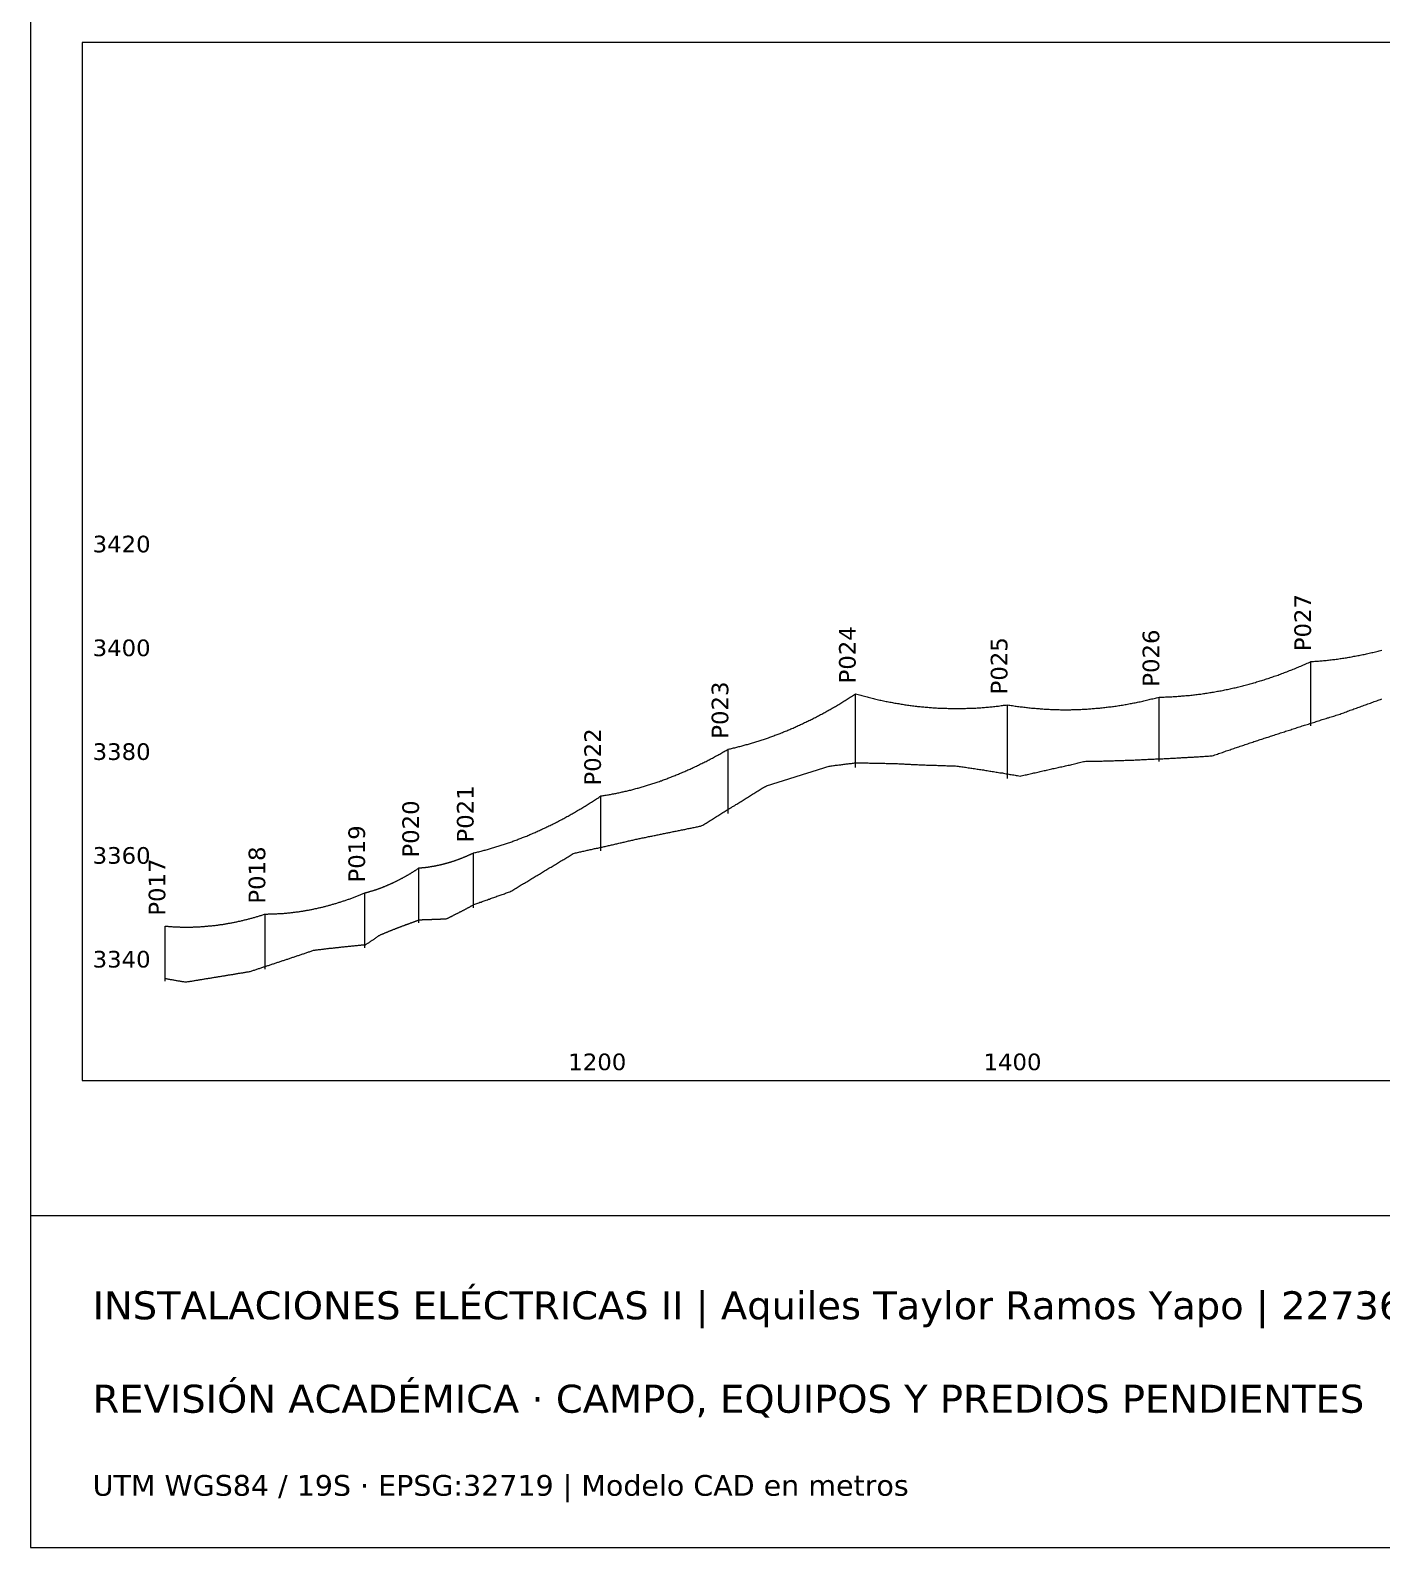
# Paper-space layout 'LP-06' of a CAD drawing. Header units: metres, sheet in millimetres. Extents: x 10 to 410, y 10 to 287.
# Drawn here: x 10 to 140.2, y 10 to 156.2 of the extents above; entities that cross this region are included whole.
import ezdxf

# ---------------------------------------------------------------- set-up
doc = ezdxf.new("R2010")
doc.units = ezdxf.units.M
for name, color, linetype, lineweight, true_color in [('ALERTA', 7, 'Continuous', 13, 0xc56b20), ('CABLE', 7, 'Continuous', 18, 0x087f8c), ('GRILLA', 7, 'Continuous', 13, 0xd2dce3), ('MARCO', 7, 'Continuous', 13, 0x163b55), ('POSTES', 7, 'Continuous', 13, 0x244c65), ('TERRENO', 7, 'Continuous', 13, 0x777777), ('TEXTO', 7, 'Continuous', 13, 0x163b55)]:
    doc.layers.add(name, color=color, linetype=linetype, lineweight=lineweight, true_color=true_color)
doc.styles.add('LP-TEXTO', font='DejaVuSans.ttf')

psp = doc.layouts.new('LP-06')

# ---------------------------------------------------------------- linework, layer by layer
at = {"layer": 'CABLE'}
for points in [[(118.76, 91.94), (118.88, 91.95), (119, 91.95), (119.12, 91.95), (119.24, 91.95), (119.37, 91.96), (119.49, 91.96), (119.61, 91.97), (119.73, 91.97), (119.85, 91.98), (119.97, 91.98), (120.1, 91.99), (120.22, 92), (120.34, 92), (120.46, 92.01), (120.58, 92.02), (120.71, 92.03), (120.83, 92.04), (120.95, 92.05), (121.07, 92.06), (121.19, 92.07), (121.32, 92.08), (121.44, 92.09), (121.56, 92.1), (121.68, 92.11), (121.8, 92.13), (121.92, 92.14), (122.05, 92.15), (122.17, 92.17), (122.29, 92.18), (122.41, 92.2), (122.53, 92.21), (122.66, 92.23), (122.78, 92.24), (122.9, 92.26), (123.02, 92.28), (123.14, 92.3), (123.26, 92.31), (123.39, 92.33), (123.51, 92.35), (123.63, 92.37), (123.75, 92.39), (123.87, 92.41), (124, 92.43), (124.12, 92.45), (124.24, 92.47), (124.36, 92.5), (124.48, 92.52), (124.6, 92.54), (124.73, 92.56), (124.85, 92.59), (124.97, 92.61), (125.09, 92.64), (125.21, 92.66), (125.34, 92.69), (125.46, 92.71), (125.58, 92.74), (125.7, 92.77), (125.82, 92.79), (125.95, 92.82), (126.07, 92.85), (126.19, 92.88), (126.31, 92.91), (126.43, 92.94), (126.55, 92.97), (126.68, 93), (126.8, 93.03), (126.92, 93.06), (127.04, 93.09), (127.16, 93.12), (127.29, 93.16), (127.41, 93.19), (127.53, 93.22), (127.65, 93.26), (127.77, 93.29), (127.89, 93.33), (128.02, 93.36), (128.14, 93.4), (128.26, 93.43), (128.38, 93.47), (128.5, 93.51), (128.63, 93.55), (128.75, 93.58), (128.87, 93.62), (128.99, 93.66), (129.11, 93.7), (129.24, 93.74), (129.36, 93.78), (129.48, 93.82), (129.6, 93.86), (129.72, 93.9), (129.84, 93.95), (129.97, 93.99), (130.09, 94.03), (130.21, 94.07), (130.33, 94.12), (130.45, 94.16), (130.58, 94.21), (130.7, 94.25), (130.82, 94.3), (130.94, 94.34), (131.06, 94.39), (131.18, 94.44), (131.31, 94.49), (131.43, 94.53), (131.55, 94.58), (131.67, 94.63), (131.79, 94.68), (131.92, 94.73), (132.04, 94.78), (132.16, 94.83), (132.28, 94.88), (132.4, 94.93), (132.53, 94.99), (132.65, 95.04), (132.77, 95.09), (132.89, 95.14), (133.01, 95.2), (133.13, 95.25), (133.26, 95.31), (133.38, 95.36)], [(133.38, 95.36), (133.5, 95.37), (133.62, 95.38), (133.74, 95.39), (133.87, 95.39), (133.99, 95.4), (134.11, 95.41), (134.23, 95.42), (134.35, 95.43), (134.47, 95.45), (134.6, 95.46), (134.72, 95.47), (134.84, 95.48), (134.96, 95.49), (135.08, 95.51), (135.21, 95.52), (135.33, 95.54), (135.45, 95.55), (135.57, 95.57), (135.69, 95.58), (135.82, 95.6), (135.94, 95.61), (136.06, 95.63), (136.18, 95.65), (136.3, 95.67), (136.42, 95.68), (136.55, 95.7), (136.67, 95.72), (136.79, 95.74), (136.91, 95.76), (137.03, 95.78), (137.16, 95.8), (137.28, 95.82), (137.4, 95.85), (137.52, 95.87), (137.64, 95.89), (137.76, 95.91), (137.89, 95.94), (138.01, 95.96), (138.13, 95.99), (138.25, 96.01), (138.37, 96.04), (138.5, 96.06), (138.62, 96.09), (138.74, 96.11), (138.86, 96.14), (138.98, 96.17), (139.11, 96.2), (139.23, 96.23), (139.35, 96.25), (139.47, 96.28), (139.59, 96.31), (139.71, 96.34), (139.84, 96.37), (139.96, 96.41), (140.08, 96.44), (140.2, 96.47)], [(77.24, 86.93), (77.35, 86.95), (77.45, 86.97), (77.55, 87), (77.65, 87.02), (77.75, 87.04), (77.86, 87.07), (77.96, 87.09), (78.06, 87.12), (78.16, 87.14), (78.27, 87.17), (78.37, 87.19), (78.47, 87.22), (78.57, 87.25), (78.67, 87.27), (78.78, 87.3), (78.88, 87.33), (78.98, 87.36), (79.08, 87.38), (79.19, 87.41), (79.29, 87.44), (79.39, 87.47), (79.49, 87.5), (79.59, 87.53), (79.7, 87.56), (79.8, 87.6), (79.9, 87.63), (80, 87.66), (80.11, 87.69), (80.21, 87.72), (80.31, 87.76), (80.41, 87.79), (80.51, 87.82), (80.62, 87.86), (80.72, 87.89), (80.82, 87.93), (80.92, 87.96), (81.03, 88), (81.13, 88.03), (81.23, 88.07), (81.33, 88.11), (81.43, 88.14), (81.54, 88.18), (81.64, 88.22), (81.74, 88.26), (81.84, 88.3), (81.95, 88.34), (82.05, 88.37), (82.15, 88.41), (82.25, 88.45), (82.36, 88.5), (82.46, 88.54), (82.56, 88.58), (82.66, 88.62), (82.76, 88.66), (82.87, 88.7), (82.97, 88.75), (83.07, 88.79), (83.17, 88.83), (83.28, 88.88), (83.38, 88.92), (83.48, 88.96), (83.58, 89.01), (83.68, 89.05), (83.79, 89.1), (83.89, 89.15), (83.99, 89.19), (84.09, 89.24), (84.2, 89.29), (84.3, 89.33), (84.4, 89.38), (84.5, 89.43), (84.6, 89.48), (84.71, 89.53), (84.81, 89.58), (84.91, 89.63), (85.01, 89.68), (85.12, 89.73), (85.22, 89.78), (85.32, 89.83), (85.42, 89.88), (85.52, 89.93), (85.63, 89.99), (85.73, 90.04), (85.83, 90.09), (85.93, 90.15), (86.04, 90.2), (86.14, 90.25), (86.24, 90.31), (86.34, 90.36), (86.45, 90.42), (86.55, 90.47), (86.65, 90.53), (86.75, 90.59), (86.85, 90.64), (86.96, 90.7), (87.06, 90.76), (87.16, 90.82), (87.26, 90.88), (87.37, 90.93), (87.47, 90.99), (87.57, 91.05), (87.67, 91.11), (87.77, 91.17), (87.88, 91.23), (87.98, 91.3), (88.08, 91.36), (88.18, 91.42), (88.29, 91.48), (88.39, 91.54), (88.49, 91.61), (88.59, 91.67), (88.69, 91.73), (88.8, 91.8), (88.9, 91.86), (89, 91.93), (89.1, 91.99), (89.21, 92.06), (89.31, 92.12), (89.41, 92.19), (89.51, 92.26)], [(89.51, 92.26), (89.63, 92.22), (89.76, 92.19), (89.88, 92.15), (90, 92.12), (90.12, 92.09), (90.24, 92.05), (90.37, 92.02), (90.49, 91.99), (90.61, 91.96), (90.73, 91.92), (90.85, 91.89), (90.97, 91.86), (91.1, 91.83), (91.22, 91.8), (91.34, 91.78), (91.46, 91.75), (91.58, 91.72), (91.71, 91.69), (91.83, 91.66), (91.95, 91.64), (92.07, 91.61), (92.19, 91.58), (92.31, 91.56), (92.44, 91.53), (92.56, 91.51), (92.68, 91.49), (92.8, 91.46), (92.92, 91.44), (93.05, 91.42), (93.17, 91.39), (93.29, 91.37), (93.41, 91.35), (93.53, 91.33), (93.66, 91.31), (93.78, 91.29), (93.9, 91.27), (94.02, 91.25), (94.14, 91.23), (94.26, 91.21), (94.39, 91.19), (94.51, 91.18), (94.63, 91.16), (94.75, 91.14), (94.87, 91.13), (95, 91.11), (95.12, 91.1), (95.24, 91.08), (95.36, 91.07), (95.48, 91.05), (95.6, 91.04), (95.73, 91.03), (95.85, 91.01), (95.97, 91), (96.09, 90.99), (96.21, 90.98), (96.34, 90.97), (96.46, 90.96), (96.58, 90.95), (96.7, 90.94), (96.82, 90.93), (96.95, 90.92), (97.07, 90.91), (97.19, 90.91), (97.31, 90.9), (97.43, 90.89), (97.55, 90.89), (97.68, 90.88), (97.8, 90.87), (97.92, 90.87), (98.04, 90.86), (98.16, 90.86), (98.29, 90.86), (98.41, 90.85), (98.53, 90.85), (98.65, 90.85), (98.77, 90.85), (98.89, 90.84), (99.02, 90.84), (99.14, 90.84), (99.26, 90.84), (99.38, 90.84), (99.5, 90.84), (99.63, 90.84), (99.75, 90.85), (99.87, 90.85), (99.99, 90.85), (100.11, 90.85), (100.24, 90.86), (100.36, 90.86), (100.48, 90.86), (100.6, 90.87), (100.72, 90.87), (100.84, 90.88), (100.97, 90.89), (101.09, 90.89), (101.21, 90.9), (101.33, 90.91), (101.45, 90.91), (101.58, 90.92), (101.7, 90.93), (101.82, 90.94), (101.94, 90.95), (102.06, 90.96), (102.18, 90.97), (102.31, 90.98), (102.43, 90.99), (102.55, 91), (102.67, 91.02), (102.79, 91.03), (102.92, 91.04), (103.04, 91.06), (103.16, 91.07), (103.28, 91.08), (103.4, 91.1), (103.53, 91.12), (103.65, 91.13), (103.77, 91.15), (103.89, 91.16), (104.01, 91.18), (104.13, 91.2)], [(104.13, 91.2), (104.26, 91.18), (104.38, 91.16), (104.5, 91.14), (104.62, 91.12), (104.74, 91.1), (104.87, 91.08), (104.99, 91.07), (105.11, 91.05), (105.23, 91.03), (105.35, 91.02), (105.47, 91), (105.6, 90.99), (105.72, 90.97), (105.84, 90.96), (105.96, 90.94), (106.08, 90.93), (106.21, 90.92), (106.33, 90.9), (106.45, 90.89), (106.57, 90.88), (106.69, 90.87), (106.82, 90.86), (106.94, 90.85), (107.06, 90.84), (107.18, 90.83), (107.3, 90.82), (107.42, 90.81), (107.55, 90.8), (107.67, 90.79), (107.79, 90.79), (107.91, 90.78), (108.03, 90.77), (108.16, 90.77), (108.28, 90.76), (108.4, 90.76), (108.52, 90.75), (108.64, 90.75), (108.76, 90.74), (108.89, 90.74), (109.01, 90.74), (109.13, 90.74), (109.25, 90.73), (109.37, 90.73), (109.5, 90.73), (109.62, 90.73), (109.74, 90.73), (109.86, 90.73), (109.98, 90.73), (110.1, 90.73), (110.23, 90.73), (110.35, 90.74), (110.47, 90.74), (110.59, 90.74), (110.71, 90.74), (110.84, 90.75), (110.96, 90.75), (111.08, 90.76), (111.2, 90.76), (111.32, 90.77), (111.45, 90.77), (111.57, 90.78), (111.69, 90.79), (111.81, 90.79), (111.93, 90.8), (112.05, 90.81), (112.18, 90.82), (112.3, 90.83), (112.42, 90.84), (112.54, 90.85), (112.66, 90.86), (112.79, 90.87), (112.91, 90.88), (113.03, 90.89), (113.15, 90.9), (113.27, 90.92), (113.39, 90.93), (113.52, 90.94), (113.64, 90.96), (113.76, 90.97), (113.88, 90.99), (114, 91), (114.13, 91.02), (114.25, 91.03), (114.37, 91.05), (114.49, 91.07), (114.61, 91.08), (114.74, 91.1), (114.86, 91.12), (114.98, 91.14), (115.1, 91.16), (115.22, 91.18), (115.34, 91.2), (115.47, 91.22), (115.59, 91.24), (115.71, 91.26), (115.83, 91.28), (115.95, 91.31), (116.08, 91.33), (116.2, 91.35), (116.32, 91.38), (116.44, 91.4), (116.56, 91.43), (116.68, 91.45), (116.81, 91.48), (116.93, 91.5), (117.05, 91.53), (117.17, 91.55), (117.29, 91.58), (117.42, 91.61), (117.54, 91.64), (117.66, 91.67), (117.78, 91.7), (117.9, 91.73), (118.03, 91.76), (118.15, 91.79), (118.27, 91.82), (118.39, 91.85), (118.51, 91.88), (118.63, 91.91), (118.76, 91.94)], [(64.97, 82.42), (65.08, 82.43), (65.18, 82.45), (65.28, 82.47), (65.38, 82.48), (65.48, 82.5), (65.59, 82.52), (65.69, 82.54), (65.79, 82.55), (65.89, 82.57), (66, 82.59), (66.1, 82.61), (66.2, 82.63), (66.3, 82.65), (66.4, 82.67), (66.51, 82.69), (66.61, 82.71), (66.71, 82.73), (66.81, 82.76), (66.92, 82.78), (67.02, 82.8), (67.12, 82.82), (67.22, 82.85), (67.32, 82.87), (67.43, 82.89), (67.53, 82.92), (67.63, 82.94), (67.73, 82.97), (67.84, 82.99), (67.94, 83.02), (68.04, 83.05), (68.14, 83.07), (68.25, 83.1), (68.35, 83.13), (68.45, 83.16), (68.55, 83.18), (68.65, 83.21), (68.76, 83.24), (68.86, 83.27), (68.96, 83.3), (69.06, 83.33), (69.17, 83.36), (69.27, 83.39), (69.37, 83.42), (69.47, 83.45), (69.57, 83.48), (69.68, 83.52), (69.78, 83.55), (69.88, 83.58), (69.98, 83.62), (70.09, 83.65), (70.19, 83.68), (70.29, 83.72), (70.39, 83.75), (70.49, 83.79), (70.6, 83.82), (70.7, 83.86), (70.8, 83.89), (70.9, 83.93), (71.01, 83.97), (71.11, 84.01), (71.21, 84.04), (71.31, 84.08), (71.41, 84.12), (71.52, 84.16), (71.62, 84.2), (71.72, 84.24), (71.82, 84.28), (71.93, 84.32), (72.03, 84.36), (72.13, 84.4), (72.23, 84.44), (72.34, 84.48), (72.44, 84.52), (72.54, 84.57), (72.64, 84.61), (72.74, 84.65), (72.85, 84.7), (72.95, 84.74), (73.05, 84.79), (73.15, 84.83), (73.26, 84.88), (73.36, 84.92), (73.46, 84.97), (73.56, 85.01), (73.66, 85.06), (73.77, 85.11), (73.87, 85.15), (73.97, 85.2), (74.07, 85.25), (74.18, 85.3), (74.28, 85.35), (74.38, 85.4), (74.48, 85.45), (74.58, 85.5), (74.69, 85.55), (74.79, 85.6), (74.89, 85.65), (74.99, 85.7), (75.1, 85.75), (75.2, 85.8), (75.3, 85.86), (75.4, 85.91), (75.5, 85.96), (75.61, 86.02), (75.71, 86.07), (75.81, 86.13), (75.91, 86.18), (76.02, 86.24), (76.12, 86.29), (76.22, 86.35), (76.32, 86.4), (76.42, 86.46), (76.53, 86.52), (76.63, 86.57), (76.73, 86.63), (76.83, 86.69), (76.94, 86.75), (77.04, 86.81), (77.14, 86.87), (77.24, 86.93)], [(52.7, 76.93), (52.81, 76.96), (52.91, 76.98), (53.01, 77), (53.11, 77.03), (53.21, 77.05), (53.32, 77.08), (53.42, 77.11), (53.52, 77.13), (53.62, 77.16), (53.73, 77.19), (53.83, 77.21), (53.93, 77.24), (54.03, 77.27), (54.14, 77.3), (54.24, 77.33), (54.34, 77.35), (54.44, 77.38), (54.54, 77.41), (54.65, 77.44), (54.75, 77.47), (54.85, 77.51), (54.95, 77.54), (55.06, 77.57), (55.16, 77.6), (55.26, 77.63), (55.36, 77.67), (55.46, 77.7), (55.57, 77.73), (55.67, 77.77), (55.77, 77.8), (55.87, 77.84), (55.98, 77.87), (56.08, 77.91), (56.18, 77.94), (56.28, 77.98), (56.38, 78.01), (56.49, 78.05), (56.59, 78.09), (56.69, 78.13), (56.79, 78.16), (56.9, 78.2), (57, 78.24), (57.1, 78.28), (57.2, 78.32), (57.3, 78.36), (57.41, 78.4), (57.51, 78.44), (57.61, 78.48), (57.71, 78.52), (57.82, 78.56), (57.92, 78.61), (58.02, 78.65), (58.12, 78.69), (58.23, 78.74), (58.33, 78.78), (58.43, 78.82), (58.53, 78.87), (58.63, 78.91), (58.74, 78.96), (58.84, 79), (58.94, 79.05), (59.04, 79.09), (59.15, 79.14), (59.25, 79.19), (59.35, 79.24), (59.45, 79.28), (59.55, 79.33), (59.66, 79.38), (59.76, 79.43), (59.86, 79.48), (59.96, 79.53), (60.07, 79.58), (60.17, 79.63), (60.27, 79.68), (60.37, 79.73), (60.47, 79.78), (60.58, 79.83), (60.68, 79.89), (60.78, 79.94), (60.88, 79.99), (60.99, 80.04), (61.09, 80.1), (61.19, 80.15), (61.29, 80.21), (61.39, 80.26), (61.5, 80.32), (61.6, 80.37), (61.7, 80.43), (61.8, 80.48), (61.91, 80.54), (62.01, 80.6), (62.11, 80.66), (62.21, 80.71), (62.31, 80.77), (62.42, 80.83), (62.52, 80.89), (62.62, 80.95), (62.72, 81.01), (62.83, 81.07), (62.93, 81.13), (63.03, 81.19), (63.13, 81.25), (63.24, 81.31), (63.34, 81.38), (63.44, 81.44), (63.54, 81.5), (63.64, 81.56), (63.75, 81.63), (63.85, 81.69), (63.95, 81.76), (64.05, 81.82), (64.16, 81.89), (64.26, 81.95), (64.36, 82.02), (64.46, 82.08), (64.56, 82.15), (64.67, 82.22), (64.77, 82.28), (64.87, 82.35), (64.97, 82.42)], [(47.44, 75.48), (47.49, 75.48), (47.53, 75.49), (47.57, 75.49), (47.62, 75.5), (47.66, 75.5), (47.71, 75.5), (47.75, 75.51), (47.79, 75.51), (47.84, 75.52), (47.88, 75.52), (47.92, 75.53), (47.97, 75.53), (48.01, 75.54), (48.06, 75.54), (48.1, 75.55), (48.14, 75.55), (48.19, 75.56), (48.23, 75.56), (48.28, 75.57), (48.32, 75.57), (48.36, 75.58), (48.41, 75.59), (48.45, 75.59), (48.49, 75.6), (48.54, 75.61), (48.58, 75.61), (48.63, 75.62), (48.67, 75.63), (48.71, 75.64), (48.76, 75.64), (48.8, 75.65), (48.85, 75.66), (48.89, 75.67), (48.93, 75.68), (48.98, 75.68), (49.02, 75.69), (49.06, 75.7), (49.11, 75.71), (49.15, 75.72), (49.2, 75.73), (49.24, 75.74), (49.28, 75.75), (49.33, 75.76), (49.37, 75.76), (49.42, 75.77), (49.46, 75.78), (49.5, 75.79), (49.55, 75.8), (49.59, 75.82), (49.63, 75.83), (49.68, 75.84), (49.72, 75.85), (49.77, 75.86), (49.81, 75.87), (49.85, 75.88), (49.9, 75.89), (49.94, 75.9), (49.99, 75.92), (50.03, 75.93), (50.07, 75.94), (50.12, 75.95), (50.16, 75.96), (50.2, 75.98), (50.25, 75.99), (50.29, 76), (50.34, 76.01), (50.38, 76.03), (50.42, 76.04), (50.47, 76.05), (50.51, 76.07), (50.56, 76.08), (50.6, 76.09), (50.64, 76.11), (50.69, 76.12), (50.73, 76.14), (50.77, 76.15), (50.82, 76.17), (50.86, 76.18), (50.91, 76.2), (50.95, 76.21), (50.99, 76.23), (51.04, 76.24), (51.08, 76.26), (51.13, 76.27), (51.17, 76.29), (51.21, 76.3), (51.26, 76.32), (51.3, 76.34), (51.34, 76.35), (51.39, 76.37), (51.43, 76.39), (51.48, 76.4), (51.52, 76.42), (51.56, 76.44), (51.61, 76.45), (51.65, 76.47), (51.7, 76.49), (51.74, 76.51), (51.78, 76.52), (51.83, 76.54), (51.87, 76.56), (51.91, 76.58), (51.96, 76.6), (52, 76.62), (52.05, 76.63), (52.09, 76.65), (52.13, 76.67), (52.18, 76.69), (52.22, 76.71), (52.27, 76.73), (52.31, 76.75), (52.35, 76.77), (52.4, 76.79), (52.44, 76.81), (52.48, 76.83), (52.53, 76.85), (52.57, 76.87), (52.62, 76.89), (52.66, 76.91), (52.7, 76.93)], [(42.24, 73.08), (42.29, 73.09), (42.33, 73.11), (42.37, 73.12), (42.42, 73.13), (42.46, 73.14), (42.5, 73.15), (42.55, 73.16), (42.59, 73.18), (42.63, 73.19), (42.68, 73.2), (42.72, 73.21), (42.76, 73.23), (42.81, 73.24), (42.85, 73.25), (42.89, 73.27), (42.94, 73.28), (42.98, 73.29), (43.02, 73.31), (43.07, 73.32), (43.11, 73.33), (43.15, 73.35), (43.2, 73.36), (43.24, 73.38), (43.28, 73.39), (43.33, 73.41), (43.37, 73.42), (43.41, 73.44), (43.46, 73.45), (43.5, 73.47), (43.54, 73.48), (43.59, 73.5), (43.63, 73.51), (43.67, 73.53), (43.72, 73.54), (43.76, 73.56), (43.8, 73.58), (43.85, 73.59), (43.89, 73.61), (43.93, 73.63), (43.98, 73.64), (44.02, 73.66), (44.06, 73.68), (44.11, 73.7), (44.15, 73.71), (44.19, 73.73), (44.24, 73.75), (44.28, 73.77), (44.32, 73.78), (44.37, 73.8), (44.41, 73.82), (44.45, 73.84), (44.5, 73.86), (44.54, 73.88), (44.58, 73.9), (44.63, 73.91), (44.67, 73.93), (44.71, 73.95), (44.76, 73.97), (44.8, 73.99), (44.84, 74.01), (44.89, 74.03), (44.93, 74.05), (44.97, 74.07), (45.02, 74.09), (45.06, 74.11), (45.1, 74.14), (45.15, 74.16), (45.19, 74.18), (45.23, 74.2), (45.28, 74.22), (45.32, 74.24), (45.36, 74.26), (45.41, 74.28), (45.45, 74.31), (45.49, 74.33), (45.54, 74.35), (45.58, 74.37), (45.62, 74.4), (45.67, 74.42), (45.71, 74.44), (45.75, 74.47), (45.8, 74.49), (45.84, 74.51), (45.88, 74.54), (45.93, 74.56), (45.97, 74.58), (46.01, 74.61), (46.06, 74.63), (46.1, 74.65), (46.14, 74.68), (46.19, 74.7), (46.23, 74.73), (46.27, 74.75), (46.32, 74.78), (46.36, 74.8), (46.4, 74.83), (46.45, 74.85), (46.49, 74.88), (46.53, 74.91), (46.58, 74.93), (46.62, 74.96), (46.66, 74.98), (46.71, 75.01), (46.75, 75.04), (46.79, 75.06), (46.84, 75.09), (46.88, 75.12), (46.92, 75.14), (46.97, 75.17), (47.01, 75.2), (47.05, 75.23), (47.1, 75.25), (47.14, 75.28), (47.18, 75.31), (47.23, 75.34), (47.27, 75.37), (47.31, 75.4), (47.36, 75.42), (47.4, 75.45), (47.44, 75.48)], [(32.63, 71.04), (32.71, 71.04), (32.79, 71.04), (32.87, 71.04), (32.95, 71.05), (33.03, 71.05), (33.11, 71.05), (33.19, 71.05), (33.27, 71.05), (33.35, 71.06), (33.43, 71.06), (33.51, 71.06), (33.59, 71.07), (33.67, 71.07), (33.75, 71.07), (33.83, 71.08), (33.91, 71.08), (33.99, 71.09), (34.07, 71.09), (34.15, 71.1), (34.23, 71.1), (34.31, 71.11), (34.39, 71.11), (34.48, 71.12), (34.56, 71.13), (34.64, 71.14), (34.72, 71.14), (34.8, 71.15), (34.88, 71.16), (34.96, 71.17), (35.04, 71.17), (35.12, 71.18), (35.2, 71.19), (35.28, 71.2), (35.36, 71.21), (35.44, 71.22), (35.52, 71.23), (35.6, 71.24), (35.68, 71.25), (35.76, 71.26), (35.84, 71.27), (35.92, 71.29), (36, 71.3), (36.08, 71.31), (36.16, 71.32), (36.24, 71.33), (36.32, 71.35), (36.4, 71.36), (36.48, 71.37), (36.56, 71.39), (36.64, 71.4), (36.72, 71.42), (36.8, 71.43), (36.88, 71.45), (36.96, 71.46), (37.04, 71.48), (37.12, 71.49), (37.2, 71.51), (37.28, 71.52), (37.36, 71.54), (37.44, 71.56), (37.52, 71.58), (37.6, 71.59), (37.68, 71.61), (37.76, 71.63), (37.84, 71.65), (37.92, 71.66), (38, 71.68), (38.08, 71.7), (38.16, 71.72), (38.24, 71.74), (38.32, 71.76), (38.4, 71.78), (38.48, 71.8), (38.56, 71.82), (38.64, 71.84), (38.72, 71.87), (38.8, 71.89), (38.88, 71.91), (38.96, 71.93), (39.04, 71.95), (39.12, 71.98), (39.2, 72), (39.28, 72.02), (39.36, 72.05), (39.44, 72.07), (39.52, 72.09), (39.6, 72.12), (39.68, 72.14), (39.76, 72.17), (39.84, 72.19), (39.92, 72.22), (40, 72.25), (40.08, 72.27), (40.16, 72.3), (40.24, 72.32), (40.32, 72.35), (40.4, 72.38), (40.48, 72.41), (40.56, 72.43), (40.64, 72.46), (40.72, 72.49), (40.8, 72.52), (40.88, 72.55), (40.96, 72.58), (41.04, 72.61), (41.12, 72.64), (41.2, 72.67), (41.28, 72.7), (41.36, 72.73), (41.44, 72.76), (41.52, 72.79), (41.6, 72.82), (41.68, 72.85), (41.76, 72.89), (41.84, 72.92), (41.92, 72.95), (42, 72.98), (42.08, 73.02), (42.16, 73.05), (42.24, 73.08)], [(23, 69.88), (23.08, 69.87), (23.16, 69.86), (23.24, 69.86), (23.32, 69.85), (23.4, 69.84), (23.48, 69.84), (23.56, 69.83), (23.64, 69.83), (23.72, 69.82), (23.8, 69.82), (23.88, 69.81), (23.96, 69.81), (24.04, 69.81), (24.12, 69.8), (24.2, 69.8), (24.28, 69.8), (24.36, 69.8), (24.44, 69.79), (24.53, 69.79), (24.61, 69.79), (24.69, 69.79), (24.77, 69.79), (24.85, 69.79), (24.93, 69.79), (25.01, 69.79), (25.09, 69.79), (25.17, 69.79), (25.25, 69.79), (25.33, 69.79), (25.41, 69.79), (25.49, 69.79), (25.57, 69.79), (25.65, 69.79), (25.73, 69.8), (25.81, 69.8), (25.89, 69.8), (25.97, 69.8), (26.05, 69.81), (26.13, 69.81), (26.21, 69.82), (26.29, 69.82), (26.37, 69.82), (26.45, 69.83), (26.53, 69.83), (26.61, 69.84), (26.69, 69.85), (26.77, 69.85), (26.85, 69.86), (26.93, 69.86), (27.01, 69.87), (27.09, 69.88), (27.17, 69.89), (27.25, 69.89), (27.33, 69.9), (27.42, 69.91), (27.5, 69.92), (27.58, 69.93), (27.66, 69.94), (27.74, 69.94), (27.82, 69.95), (27.9, 69.96), (27.98, 69.97), (28.06, 69.98), (28.14, 70), (28.22, 70.01), (28.3, 70.02), (28.38, 70.03), (28.46, 70.04), (28.54, 70.05), (28.62, 70.07), (28.7, 70.08), (28.78, 70.09), (28.86, 70.1), (28.94, 70.12), (29.02, 70.13), (29.1, 70.15), (29.18, 70.16), (29.26, 70.17), (29.34, 70.19), (29.42, 70.2), (29.5, 70.22), (29.58, 70.24), (29.66, 70.25), (29.74, 70.27), (29.82, 70.29), (29.9, 70.3), (29.98, 70.32), (30.06, 70.34), (30.14, 70.35), (30.22, 70.37), (30.31, 70.39), (30.39, 70.41), (30.47, 70.43), (30.55, 70.45), (30.63, 70.47), (30.71, 70.49), (30.79, 70.51), (30.87, 70.53), (30.95, 70.55), (31.03, 70.57), (31.11, 70.59), (31.19, 70.61), (31.27, 70.63), (31.35, 70.65), (31.43, 70.68), (31.51, 70.7), (31.59, 70.72), (31.67, 70.74), (31.75, 70.77), (31.83, 70.79), (31.91, 70.82), (31.99, 70.84), (32.07, 70.86), (32.15, 70.89), (32.23, 70.91), (32.31, 70.94), (32.39, 70.96), (32.47, 70.99), (32.55, 71.02), (32.63, 71.04)]]:
    psp.add_lwpolyline(points, dxfattribs=at)
at = {"layer": 'GRILLA'}
psp.add_lwpolyline([(15, 55), (287, 55), (287, 155), (15, 155)], close=True, dxfattribs=at)
at = {"layer": 'MARCO'}
psp.add_lwpolyline([(10, 10), (410, 10), (410, 287), (10, 287)], close=True, dxfattribs=at)
psp.add_lwpolyline([(10, 42), (410, 42)], dxfattribs=at)
at = {"layer": 'POSTES'}
for points in [[(133.38, 89.16), (133.38, 95.36)], [(89.51, 85.16), (89.51, 92.26)], [(104.13, 84.1), (104.13, 91.2)], [(118.76, 85.74), (118.76, 91.94)], [(77.24, 80.73), (77.24, 86.93)], [(64.97, 77.12), (64.97, 82.42)], [(52.7, 71.63), (52.7, 76.93)], [(47.44, 70.18), (47.44, 75.48)], [(42.24, 67.78), (42.24, 73.08)], [(32.63, 65.74), (32.63, 71.04)], [(23, 64.58), (23, 69.88)]]:
    psp.add_lwpolyline(points, dxfattribs=at)
at = {"layer": 'TERRENO'}
for points in [[(133.38, 89.43), (133.5, 89.47), (133.62, 89.5), (133.74, 89.54), (133.87, 89.58), (133.99, 89.62), (134.11, 89.66), (134.23, 89.7), (134.35, 89.74), (134.47, 89.77), (134.6, 89.81), (134.72, 89.85), (134.84, 89.89), (134.96, 89.93), (135.08, 89.96), (135.21, 90), (135.33, 90.04), (135.45, 90.08), (135.57, 90.12), (135.69, 90.15), (135.82, 90.19), (135.94, 90.23), (136.06, 90.27), (136.18, 90.31), (136.3, 90.35), (136.42, 90.4), (136.55, 90.44), (136.67, 90.49), (136.79, 90.53), (136.91, 90.58), (137.03, 90.62), (137.16, 90.67), (137.28, 90.71), (137.4, 90.76), (137.52, 90.8), (137.64, 90.84), (137.76, 90.89), (137.89, 90.93), (138.01, 90.98), (138.13, 91.02), (138.25, 91.07), (138.37, 91.11), (138.5, 91.15), (138.62, 91.2), (138.74, 91.24), (138.86, 91.29), (138.98, 91.33), (139.11, 91.37), (139.23, 91.42), (139.35, 91.46), (139.47, 91.51), (139.59, 91.55), (139.71, 91.59), (139.84, 91.64), (139.96, 91.68), (140.08, 91.72), (140.2, 91.77)], [(118.76, 86), (118.88, 86), (119, 86.01), (119.12, 86.01), (119.24, 86.02), (119.37, 86.02), (119.49, 86.03), (119.61, 86.04), (119.73, 86.04), (119.85, 86.05), (119.97, 86.05), (120.1, 86.06), (120.22, 86.07), (120.34, 86.07), (120.46, 86.08), (120.58, 86.09), (120.71, 86.09), (120.83, 86.1), (120.95, 86.11), (121.07, 86.11), (121.19, 86.12), (121.32, 86.13), (121.44, 86.13), (121.56, 86.14), (121.68, 86.15), (121.8, 86.16), (121.92, 86.16), (122.05, 86.17), (122.17, 86.18), (122.29, 86.18), (122.41, 86.19), (122.53, 86.2), (122.66, 86.21), (122.78, 86.21), (122.9, 86.22), (123.02, 86.23), (123.14, 86.24), (123.26, 86.25), (123.39, 86.25), (123.51, 86.26), (123.63, 86.27), (123.75, 86.28), (123.87, 86.29), (124, 86.33), (124.12, 86.37), (124.24, 86.42), (124.36, 86.46), (124.48, 86.5), (124.6, 86.54), (124.73, 86.58), (124.85, 86.62), (124.97, 86.67), (125.09, 86.71), (125.21, 86.75), (125.34, 86.79), (125.46, 86.83), (125.58, 86.87), (125.7, 86.91), (125.82, 86.95), (125.95, 87), (126.07, 87.04), (126.19, 87.08), (126.31, 87.12), (126.43, 87.16), (126.55, 87.2), (126.68, 87.24), (126.8, 87.28), (126.92, 87.32), (127.04, 87.36), (127.16, 87.4), (127.29, 87.45), (127.41, 87.49), (127.53, 87.53), (127.65, 87.57), (127.77, 87.61), (127.89, 87.65), (128.02, 87.69), (128.14, 87.73), (128.26, 87.77), (128.38, 87.81), (128.5, 87.85), (128.63, 87.89), (128.75, 87.93), (128.87, 87.97), (128.99, 88.01), (129.11, 88.05), (129.24, 88.09), (129.36, 88.13), (129.48, 88.17), (129.6, 88.21), (129.72, 88.25), (129.84, 88.29), (129.97, 88.33), (130.09, 88.37), (130.21, 88.41), (130.33, 88.45), (130.45, 88.49), (130.58, 88.53), (130.7, 88.57), (130.82, 88.61), (130.94, 88.65), (131.06, 88.69), (131.18, 88.73), (131.31, 88.77), (131.43, 88.8), (131.55, 88.84), (131.67, 88.88), (131.79, 88.92), (131.92, 88.96), (132.04, 89), (132.16, 89.04), (132.28, 89.08), (132.4, 89.12), (132.53, 89.16), (132.65, 89.2), (132.77, 89.23), (132.89, 89.27), (133.01, 89.31), (133.13, 89.35), (133.26, 89.39), (133.38, 89.43)], [(77.24, 81.13), (77.35, 81.2), (77.45, 81.26), (77.55, 81.32), (77.65, 81.39), (77.75, 81.45), (77.86, 81.51), (77.96, 81.58), (78.06, 81.64), (78.16, 81.7), (78.27, 81.77), (78.37, 81.83), (78.47, 81.9), (78.57, 81.96), (78.67, 82.02), (78.78, 82.09), (78.88, 82.15), (78.98, 82.21), (79.08, 82.28), (79.19, 82.34), (79.29, 82.4), (79.39, 82.47), (79.49, 82.53), (79.59, 82.6), (79.7, 82.66), (79.8, 82.72), (79.9, 82.79), (80, 82.85), (80.11, 82.91), (80.21, 82.98), (80.31, 83.04), (80.41, 83.11), (80.51, 83.17), (80.62, 83.23), (80.72, 83.3), (80.82, 83.34), (80.92, 83.39), (81.03, 83.42), (81.13, 83.45), (81.23, 83.49), (81.33, 83.52), (81.43, 83.55), (81.54, 83.58), (81.64, 83.61), (81.74, 83.65), (81.84, 83.68), (81.95, 83.71), (82.05, 83.74), (82.15, 83.77), (82.25, 83.8), (82.36, 83.84), (82.46, 83.87), (82.56, 83.9), (82.66, 83.93), (82.76, 83.96), (82.87, 84), (82.97, 84.03), (83.07, 84.06), (83.17, 84.09), (83.28, 84.12), (83.38, 84.16), (83.48, 84.19), (83.58, 84.22), (83.68, 84.25), (83.79, 84.28), (83.89, 84.32), (83.99, 84.35), (84.09, 84.38), (84.2, 84.41), (84.3, 84.45), (84.4, 84.48), (84.5, 84.51), (84.6, 84.54), (84.71, 84.57), (84.81, 84.61), (84.91, 84.64), (85.01, 84.67), (85.12, 84.7), (85.22, 84.74), (85.32, 84.77), (85.42, 84.8), (85.52, 84.83), (85.63, 84.86), (85.73, 84.9), (85.83, 84.93), (85.93, 84.96), (86.04, 84.99), (86.14, 85.03), (86.24, 85.06), (86.34, 85.09), (86.45, 85.12), (86.55, 85.16), (86.65, 85.19), (86.75, 85.22), (86.85, 85.25), (86.96, 85.28), (87.06, 85.3), (87.16, 85.31), (87.26, 85.33), (87.37, 85.34), (87.47, 85.35), (87.57, 85.37), (87.67, 85.38), (87.77, 85.39), (87.88, 85.41), (87.98, 85.42), (88.08, 85.43), (88.18, 85.45), (88.29, 85.46), (88.39, 85.47), (88.49, 85.49), (88.59, 85.5), (88.69, 85.51), (88.8, 85.52), (88.9, 85.54), (89, 85.55), (89.1, 85.56), (89.21, 85.58), (89.31, 85.59), (89.41, 85.6), (89.51, 85.62)], [(89.51, 85.62), (89.63, 85.62), (89.76, 85.61), (89.88, 85.61), (90, 85.61), (90.12, 85.61), (90.24, 85.6), (90.37, 85.6), (90.49, 85.6), (90.61, 85.6), (90.73, 85.6), (90.85, 85.59), (90.97, 85.59), (91.1, 85.59), (91.22, 85.59), (91.34, 85.58), (91.46, 85.58), (91.58, 85.58), (91.71, 85.58), (91.83, 85.58), (91.95, 85.57), (92.07, 85.57), (92.19, 85.57), (92.31, 85.57), (92.44, 85.56), (92.56, 85.56), (92.68, 85.56), (92.8, 85.56), (92.92, 85.56), (93.05, 85.55), (93.17, 85.55), (93.29, 85.54), (93.41, 85.54), (93.53, 85.53), (93.66, 85.52), (93.78, 85.52), (93.9, 85.51), (94.02, 85.51), (94.14, 85.5), (94.26, 85.49), (94.39, 85.49), (94.51, 85.48), (94.63, 85.48), (94.75, 85.47), (94.87, 85.46), (95, 85.46), (95.12, 85.45), (95.24, 85.45), (95.36, 85.44), (95.48, 85.44), (95.6, 85.43), (95.73, 85.43), (95.85, 85.42), (95.97, 85.42), (96.09, 85.41), (96.21, 85.41), (96.34, 85.4), (96.46, 85.4), (96.58, 85.39), (96.7, 85.39), (96.82, 85.38), (96.95, 85.38), (97.07, 85.37), (97.19, 85.37), (97.31, 85.37), (97.43, 85.36), (97.55, 85.36), (97.68, 85.35), (97.8, 85.35), (97.92, 85.35), (98.04, 85.34), (98.16, 85.34), (98.29, 85.33), (98.41, 85.33), (98.53, 85.33), (98.65, 85.32), (98.77, 85.32), (98.89, 85.31), (99.02, 85.31), (99.14, 85.31), (99.26, 85.3), (99.38, 85.29), (99.5, 85.27), (99.63, 85.25), (99.75, 85.23), (99.87, 85.21), (99.99, 85.2), (100.11, 85.18), (100.24, 85.16), (100.36, 85.14), (100.48, 85.12), (100.6, 85.1), (100.72, 85.09), (100.84, 85.07), (100.97, 85.05), (101.09, 85.03), (101.21, 85.01), (101.33, 84.99), (101.45, 84.97), (101.58, 84.96), (101.7, 84.94), (101.82, 84.92), (101.94, 84.9), (102.06, 84.88), (102.18, 84.86), (102.31, 84.84), (102.43, 84.82), (102.55, 84.8), (102.67, 84.78), (102.79, 84.76), (102.92, 84.74), (103.04, 84.72), (103.16, 84.7), (103.28, 84.68), (103.4, 84.66), (103.53, 84.64), (103.65, 84.63), (103.77, 84.61), (103.89, 84.58), (104.01, 84.56), (104.13, 84.54)], [(104.13, 84.54), (104.26, 84.52), (104.38, 84.5), (104.5, 84.48), (104.62, 84.46), (104.74, 84.44), (104.87, 84.42), (104.99, 84.4), (105.11, 84.38), (105.23, 84.36), (105.35, 84.34), (105.47, 84.36), (105.6, 84.38), (105.72, 84.41), (105.84, 84.44), (105.96, 84.46), (106.08, 84.49), (106.21, 84.52), (106.33, 84.55), (106.45, 84.58), (106.57, 84.61), (106.69, 84.63), (106.82, 84.66), (106.94, 84.69), (107.06, 84.72), (107.18, 84.75), (107.3, 84.77), (107.42, 84.8), (107.55, 84.83), (107.67, 84.86), (107.79, 84.88), (107.91, 84.91), (108.03, 84.94), (108.16, 84.97), (108.28, 84.99), (108.4, 85.02), (108.52, 85.05), (108.64, 85.07), (108.76, 85.1), (108.89, 85.13), (109.01, 85.15), (109.13, 85.18), (109.25, 85.21), (109.37, 85.23), (109.5, 85.26), (109.62, 85.29), (109.74, 85.31), (109.86, 85.34), (109.98, 85.37), (110.1, 85.4), (110.23, 85.43), (110.35, 85.46), (110.47, 85.49), (110.59, 85.52), (110.71, 85.55), (110.84, 85.58), (110.96, 85.61), (111.08, 85.64), (111.2, 85.67), (111.32, 85.7), (111.45, 85.73), (111.57, 85.74), (111.69, 85.76), (111.81, 85.76), (111.93, 85.76), (112.05, 85.76), (112.18, 85.76), (112.3, 85.77), (112.42, 85.77), (112.54, 85.77), (112.66, 85.77), (112.79, 85.77), (112.91, 85.78), (113.03, 85.78), (113.15, 85.78), (113.27, 85.78), (113.39, 85.79), (113.52, 85.79), (113.64, 85.79), (113.76, 85.8), (113.88, 85.8), (114, 85.8), (114.13, 85.81), (114.25, 85.81), (114.37, 85.81), (114.49, 85.82), (114.61, 85.82), (114.74, 85.82), (114.86, 85.83), (114.98, 85.83), (115.1, 85.84), (115.22, 85.84), (115.34, 85.84), (115.47, 85.85), (115.59, 85.85), (115.71, 85.86), (115.83, 85.86), (115.95, 85.87), (116.08, 85.87), (116.2, 85.88), (116.32, 85.88), (116.44, 85.89), (116.56, 85.89), (116.68, 85.9), (116.81, 85.9), (116.93, 85.91), (117.05, 85.92), (117.17, 85.92), (117.29, 85.93), (117.42, 85.93), (117.54, 85.94), (117.66, 85.95), (117.78, 85.95), (117.9, 85.96), (118.03, 85.96), (118.15, 85.97), (118.27, 85.97), (118.39, 85.98), (118.51, 85.98), (118.63, 85.99), (118.76, 86)], [(64.97, 77.47), (65.08, 77.49), (65.18, 77.52), (65.28, 77.54), (65.38, 77.56), (65.48, 77.59), (65.59, 77.61), (65.69, 77.63), (65.79, 77.66), (65.89, 77.68), (66, 77.7), (66.1, 77.72), (66.2, 77.75), (66.3, 77.77), (66.4, 77.79), (66.51, 77.82), (66.61, 77.84), (66.71, 77.86), (66.81, 77.89), (66.92, 77.91), (67.02, 77.93), (67.12, 77.96), (67.22, 77.98), (67.32, 78), (67.43, 78.03), (67.53, 78.05), (67.63, 78.08), (67.73, 78.1), (67.84, 78.12), (67.94, 78.15), (68.04, 78.17), (68.14, 78.19), (68.25, 78.22), (68.35, 78.24), (68.45, 78.26), (68.55, 78.29), (68.65, 78.31), (68.76, 78.33), (68.86, 78.35), (68.96, 78.37), (69.06, 78.39), (69.17, 78.41), (69.27, 78.43), (69.37, 78.45), (69.47, 78.48), (69.57, 78.5), (69.68, 78.52), (69.78, 78.54), (69.88, 78.56), (69.98, 78.58), (70.09, 78.6), (70.19, 78.62), (70.29, 78.64), (70.39, 78.66), (70.49, 78.68), (70.6, 78.7), (70.7, 78.73), (70.8, 78.75), (70.9, 78.77), (71.01, 78.79), (71.11, 78.81), (71.21, 78.83), (71.31, 78.85), (71.41, 78.87), (71.52, 78.89), (71.62, 78.91), (71.72, 78.93), (71.82, 78.95), (71.93, 78.98), (72.03, 79), (72.13, 79.02), (72.23, 79.04), (72.34, 79.06), (72.44, 79.08), (72.54, 79.1), (72.64, 79.12), (72.74, 79.14), (72.85, 79.16), (72.95, 79.18), (73.05, 79.2), (73.15, 79.23), (73.26, 79.25), (73.36, 79.27), (73.46, 79.29), (73.56, 79.31), (73.66, 79.33), (73.77, 79.35), (73.87, 79.37), (73.97, 79.39), (74.07, 79.41), (74.18, 79.43), (74.28, 79.45), (74.38, 79.48), (74.48, 79.5), (74.58, 79.52), (74.69, 79.56), (74.79, 79.61), (74.89, 79.67), (74.99, 79.74), (75.1, 79.8), (75.2, 79.86), (75.3, 79.93), (75.4, 79.99), (75.5, 80.05), (75.61, 80.12), (75.71, 80.18), (75.81, 80.24), (75.91, 80.31), (76.02, 80.37), (76.12, 80.43), (76.22, 80.5), (76.32, 80.56), (76.42, 80.62), (76.53, 80.69), (76.63, 80.75), (76.73, 80.81), (76.83, 80.88), (76.94, 80.94), (77.04, 81.01), (77.14, 81.07), (77.24, 81.13)], [(52.7, 71.95), (52.81, 71.99), (52.91, 72.02), (53.01, 72.06), (53.11, 72.09), (53.21, 72.13), (53.32, 72.17), (53.42, 72.2), (53.52, 72.24), (53.62, 72.28), (53.73, 72.31), (53.83, 72.35), (53.93, 72.39), (54.03, 72.42), (54.14, 72.46), (54.24, 72.49), (54.34, 72.53), (54.44, 72.57), (54.54, 72.6), (54.65, 72.64), (54.75, 72.68), (54.85, 72.71), (54.95, 72.75), (55.06, 72.78), (55.16, 72.82), (55.26, 72.86), (55.36, 72.89), (55.46, 72.93), (55.57, 72.96), (55.67, 73), (55.77, 73.04), (55.87, 73.07), (55.98, 73.11), (56.08, 73.15), (56.18, 73.18), (56.28, 73.24), (56.38, 73.29), (56.49, 73.35), (56.59, 73.41), (56.69, 73.48), (56.79, 73.54), (56.9, 73.6), (57, 73.66), (57.1, 73.72), (57.2, 73.78), (57.3, 73.85), (57.41, 73.91), (57.51, 73.97), (57.61, 74.03), (57.71, 74.09), (57.82, 74.15), (57.92, 74.22), (58.02, 74.28), (58.12, 74.34), (58.23, 74.4), (58.33, 74.46), (58.43, 74.52), (58.53, 74.59), (58.63, 74.65), (58.74, 74.71), (58.84, 74.77), (58.94, 74.83), (59.04, 74.89), (59.15, 74.95), (59.25, 75.02), (59.35, 75.08), (59.45, 75.14), (59.55, 75.2), (59.66, 75.26), (59.76, 75.32), (59.86, 75.39), (59.96, 75.45), (60.07, 75.51), (60.17, 75.57), (60.27, 75.63), (60.37, 75.69), (60.47, 75.76), (60.58, 75.82), (60.68, 75.88), (60.78, 75.94), (60.88, 76), (60.99, 76.06), (61.09, 76.12), (61.19, 76.19), (61.29, 76.25), (61.39, 76.31), (61.5, 76.37), (61.6, 76.43), (61.7, 76.49), (61.8, 76.56), (61.91, 76.62), (62.01, 76.68), (62.11, 76.74), (62.21, 76.8), (62.31, 76.86), (62.42, 76.9), (62.52, 76.93), (62.62, 76.95), (62.72, 76.98), (62.83, 77), (62.93, 77.02), (63.03, 77.04), (63.13, 77.07), (63.24, 77.09), (63.34, 77.11), (63.44, 77.13), (63.54, 77.16), (63.64, 77.18), (63.75, 77.2), (63.85, 77.22), (63.95, 77.25), (64.05, 77.27), (64.16, 77.29), (64.26, 77.31), (64.36, 77.34), (64.46, 77.36), (64.56, 77.38), (64.67, 77.4), (64.77, 77.43), (64.87, 77.45), (64.97, 77.47)], [(47.44, 70.48), (47.49, 70.48), (47.53, 70.48), (47.57, 70.49), (47.62, 70.49), (47.66, 70.49), (47.71, 70.49), (47.75, 70.49), (47.79, 70.5), (47.84, 70.5), (47.88, 70.5), (47.92, 70.5), (47.97, 70.5), (48.01, 70.51), (48.06, 70.51), (48.1, 70.51), (48.14, 70.51), (48.19, 70.51), (48.23, 70.52), (48.28, 70.52), (48.32, 70.52), (48.36, 70.52), (48.41, 70.52), (48.45, 70.53), (48.49, 70.53), (48.54, 70.53), (48.58, 70.53), (48.63, 70.53), (48.67, 70.53), (48.71, 70.54), (48.76, 70.54), (48.8, 70.54), (48.85, 70.54), (48.89, 70.54), (48.93, 70.54), (48.98, 70.55), (49.02, 70.55), (49.06, 70.55), (49.11, 70.55), (49.15, 70.55), (49.2, 70.55), (49.24, 70.56), (49.28, 70.56), (49.33, 70.56), (49.37, 70.56), (49.42, 70.56), (49.46, 70.56), (49.5, 70.56), (49.55, 70.57), (49.59, 70.57), (49.63, 70.57), (49.68, 70.57), (49.72, 70.57), (49.77, 70.57), (49.81, 70.57), (49.85, 70.57), (49.9, 70.58), (49.94, 70.58), (49.99, 70.58), (50.03, 70.58), (50.07, 70.58), (50.12, 70.6), (50.16, 70.62), (50.2, 70.64), (50.25, 70.66), (50.29, 70.69), (50.34, 70.71), (50.38, 70.73), (50.42, 70.75), (50.47, 70.77), (50.51, 70.8), (50.56, 70.82), (50.6, 70.84), (50.64, 70.86), (50.69, 70.88), (50.73, 70.91), (50.77, 70.93), (50.82, 70.95), (50.86, 70.97), (50.91, 70.99), (50.95, 71.02), (50.99, 71.04), (51.04, 71.06), (51.08, 71.08), (51.13, 71.1), (51.17, 71.13), (51.21, 71.15), (51.26, 71.17), (51.3, 71.19), (51.34, 71.21), (51.39, 71.24), (51.43, 71.26), (51.48, 71.28), (51.52, 71.3), (51.56, 71.32), (51.61, 71.35), (51.65, 71.37), (51.7, 71.39), (51.74, 71.41), (51.78, 71.44), (51.83, 71.46), (51.87, 71.48), (51.91, 71.51), (51.96, 71.53), (52, 71.55), (52.05, 71.58), (52.09, 71.6), (52.13, 71.63), (52.18, 71.65), (52.22, 71.67), (52.27, 71.7), (52.31, 71.72), (52.35, 71.75), (52.4, 71.77), (52.44, 71.79), (52.48, 71.82), (52.53, 71.84), (52.57, 71.86), (52.62, 71.89), (52.66, 71.91), (52.7, 71.93)], [(42.24, 68.05), (42.29, 68.08), (42.33, 68.1), (42.37, 68.13), (42.42, 68.16), (42.46, 68.19), (42.5, 68.22), (42.55, 68.25), (42.59, 68.28), (42.63, 68.31), (42.68, 68.33), (42.72, 68.36), (42.76, 68.39), (42.81, 68.42), (42.85, 68.45), (42.89, 68.48), (42.94, 68.51), (42.98, 68.54), (43.02, 68.57), (43.07, 68.6), (43.11, 68.63), (43.15, 68.66), (43.2, 68.69), (43.24, 68.72), (43.28, 68.75), (43.33, 68.78), (43.37, 68.81), (43.41, 68.84), (43.46, 68.87), (43.5, 68.9), (43.54, 68.93), (43.59, 68.96), (43.63, 68.99), (43.67, 69.02), (43.72, 69.04), (43.76, 69.06), (43.8, 69.08), (43.85, 69.09), (43.89, 69.11), (43.93, 69.13), (43.98, 69.15), (44.02, 69.17), (44.06, 69.18), (44.11, 69.2), (44.15, 69.22), (44.19, 69.24), (44.24, 69.25), (44.28, 69.27), (44.32, 69.29), (44.37, 69.31), (44.41, 69.33), (44.45, 69.34), (44.5, 69.36), (44.54, 69.38), (44.58, 69.4), (44.63, 69.41), (44.67, 69.43), (44.71, 69.45), (44.76, 69.47), (44.8, 69.48), (44.84, 69.5), (44.89, 69.52), (44.93, 69.53), (44.97, 69.55), (45.02, 69.57), (45.06, 69.59), (45.1, 69.6), (45.15, 69.62), (45.19, 69.64), (45.23, 69.65), (45.28, 69.67), (45.32, 69.69), (45.36, 69.7), (45.41, 69.72), (45.45, 69.74), (45.49, 69.75), (45.54, 69.77), (45.58, 69.79), (45.62, 69.8), (45.67, 69.82), (45.71, 69.84), (45.75, 69.85), (45.8, 69.87), (45.84, 69.89), (45.88, 69.9), (45.93, 69.92), (45.97, 69.94), (46.01, 69.95), (46.06, 69.97), (46.1, 69.98), (46.14, 70), (46.19, 70.02), (46.23, 70.03), (46.27, 70.05), (46.32, 70.06), (46.36, 70.08), (46.4, 70.1), (46.45, 70.11), (46.49, 70.13), (46.53, 70.14), (46.58, 70.16), (46.62, 70.18), (46.66, 70.19), (46.71, 70.21), (46.75, 70.22), (46.79, 70.24), (46.84, 70.25), (46.88, 70.27), (46.92, 70.29), (46.97, 70.3), (47.01, 70.32), (47.05, 70.33), (47.1, 70.35), (47.14, 70.36), (47.18, 70.38), (47.23, 70.39), (47.27, 70.41), (47.31, 70.42), (47.36, 70.44), (47.4, 70.45), (47.44, 70.47)], [(32.63, 65.99), (32.71, 66.02), (32.79, 66.04), (32.87, 66.07), (32.95, 66.1), (33.03, 66.12), (33.11, 66.15), (33.19, 66.18), (33.27, 66.2), (33.35, 66.23), (33.43, 66.26), (33.51, 66.28), (33.59, 66.31), (33.67, 66.34), (33.75, 66.37), (33.83, 66.39), (33.91, 66.42), (33.99, 66.45), (34.07, 66.47), (34.15, 66.5), (34.23, 66.53), (34.31, 66.55), (34.39, 66.58), (34.48, 66.61), (34.56, 66.63), (34.64, 66.66), (34.72, 66.69), (34.8, 66.71), (34.88, 66.74), (34.96, 66.77), (35.04, 66.8), (35.12, 66.82), (35.2, 66.85), (35.28, 66.88), (35.36, 66.9), (35.44, 66.93), (35.52, 66.96), (35.6, 66.98), (35.68, 67.01), (35.76, 67.04), (35.84, 67.06), (35.92, 67.09), (36, 67.12), (36.08, 67.14), (36.16, 67.17), (36.24, 67.2), (36.32, 67.22), (36.4, 67.25), (36.48, 67.28), (36.56, 67.31), (36.64, 67.33), (36.72, 67.36), (36.8, 67.39), (36.88, 67.41), (36.96, 67.44), (37.04, 67.47), (37.12, 67.49), (37.2, 67.52), (37.28, 67.55), (37.36, 67.56), (37.44, 67.57), (37.52, 67.58), (37.6, 67.59), (37.68, 67.6), (37.76, 67.61), (37.84, 67.62), (37.92, 67.63), (38, 67.64), (38.08, 67.65), (38.16, 67.66), (38.24, 67.67), (38.32, 67.68), (38.4, 67.69), (38.48, 67.7), (38.56, 67.71), (38.64, 67.72), (38.72, 67.73), (38.8, 67.74), (38.88, 67.74), (38.96, 67.75), (39.04, 67.76), (39.12, 67.77), (39.2, 67.78), (39.28, 67.79), (39.36, 67.8), (39.44, 67.81), (39.52, 67.82), (39.6, 67.83), (39.68, 67.83), (39.76, 67.84), (39.84, 67.85), (39.92, 67.86), (40, 67.87), (40.08, 67.88), (40.16, 67.89), (40.24, 67.89), (40.32, 67.9), (40.4, 67.91), (40.48, 67.92), (40.56, 67.93), (40.64, 67.94), (40.72, 67.94), (40.8, 67.95), (40.88, 67.96), (40.96, 67.97), (41.04, 67.98), (41.12, 67.98), (41.2, 67.99), (41.28, 68), (41.36, 68.01), (41.44, 68.02), (41.52, 68.02), (41.6, 68.03), (41.68, 68.04), (41.76, 68.05), (41.84, 68.05), (41.92, 68.06), (42, 68.07), (42.08, 68.08), (42.16, 68.08), (42.24, 68.09)], [(23, 64.84), (23.08, 64.82), (23.16, 64.81), (23.24, 64.79), (23.32, 64.78), (23.4, 64.77), (23.48, 64.75), (23.56, 64.74), (23.64, 64.72), (23.72, 64.71), (23.8, 64.69), (23.88, 64.68), (23.96, 64.67), (24.04, 64.65), (24.12, 64.64), (24.2, 64.62), (24.28, 64.61), (24.36, 64.6), (24.44, 64.58), (24.53, 64.57), (24.61, 64.55), (24.69, 64.54), (24.77, 64.53), (24.85, 64.51), (24.93, 64.5), (25.01, 64.51), (25.09, 64.51), (25.17, 64.53), (25.25, 64.54), (25.33, 64.55), (25.41, 64.57), (25.49, 64.58), (25.57, 64.59), (25.65, 64.61), (25.73, 64.62), (25.81, 64.63), (25.89, 64.65), (25.97, 64.66), (26.05, 64.67), (26.13, 64.68), (26.21, 64.7), (26.29, 64.71), (26.37, 64.72), (26.45, 64.74), (26.53, 64.75), (26.61, 64.76), (26.69, 64.78), (26.77, 64.79), (26.85, 64.8), (26.93, 64.82), (27.01, 64.83), (27.09, 64.84), (27.17, 64.85), (27.25, 64.87), (27.33, 64.88), (27.42, 64.89), (27.5, 64.91), (27.58, 64.92), (27.66, 64.93), (27.74, 64.95), (27.82, 64.96), (27.9, 64.97), (27.98, 64.99), (28.06, 65), (28.14, 65.01), (28.22, 65.03), (28.3, 65.04), (28.38, 65.05), (28.46, 65.06), (28.54, 65.08), (28.62, 65.09), (28.7, 65.1), (28.78, 65.12), (28.86, 65.13), (28.94, 65.14), (29.02, 65.16), (29.1, 65.17), (29.18, 65.18), (29.26, 65.2), (29.34, 65.21), (29.42, 65.22), (29.5, 65.23), (29.58, 65.25), (29.66, 65.26), (29.74, 65.27), (29.82, 65.29), (29.9, 65.3), (29.98, 65.31), (30.06, 65.33), (30.14, 65.34), (30.22, 65.35), (30.31, 65.37), (30.39, 65.38), (30.47, 65.39), (30.55, 65.41), (30.63, 65.42), (30.71, 65.43), (30.79, 65.44), (30.87, 65.46), (30.95, 65.47), (31.03, 65.48), (31.11, 65.5), (31.19, 65.52), (31.27, 65.55), (31.35, 65.57), (31.43, 65.6), (31.51, 65.62), (31.59, 65.65), (31.67, 65.68), (31.75, 65.7), (31.83, 65.73), (31.91, 65.76), (31.99, 65.78), (32.07, 65.81), (32.15, 65.83), (32.23, 65.86), (32.31, 65.89), (32.39, 65.91), (32.47, 65.94), (32.55, 65.96), (32.63, 65.99)]]:
    psp.add_lwpolyline(points, dxfattribs=at)

# ---------------------------------------------------------------- texts
at = {"layer": 'ALERTA', "style": 'LP-TEXTO'}
psp.add_text('REVISIÓN ACADÉMICA · CAMPO, EQUIPOS Y PREDIOS PENDIENTES', height=2.7, dxfattribs=at).set_placement((16, 23))
at = {"layer": 'TEXTO', "style": 'LP-TEXTO'}
for s, height, p in [('3420', 1.6, (16, 105.89)), ('3400', 1.6, (16, 95.89)), ('3380', 1.6, (16, 85.89)), ('3360', 1.6, (16, 75.89)), ('3340', 1.6, (16, 65.89)), ('1200', 1.6, (61.83, 56)), ('1400', 1.6, (101.83, 56)), ('INSTALACIONES ELÉCTRICAS II | Aquiles Taylor Ramos Yapo | 227368', 2.7, (16, 32)), ('UTM WGS84 / 19S · EPSG:32719 | Modelo CAD en metros', 2, (16, 15))]:
    psp.add_text(s, height=height, dxfattribs=at).set_placement(p)
for s, p in [('P027', (133.38, 96.36)), ('P024', (89.51, 93.26)), ('P026', (118.76, 92.94)), ('P025', (104.13, 92.2)), ('P023', (77.24, 87.93)), ('P022', (64.97, 83.42)), ('P021', (52.7, 77.93)), ('P020', (47.44, 76.48)), ('P019', (42.24, 74.08)), ('P017', (23, 70.88)), ('P018', (32.63, 72.04))]:
    psp.add_text(s, height=1.6, rotation=90, dxfattribs=at).set_placement(p)

doc.saveas('drawing.dxf')
